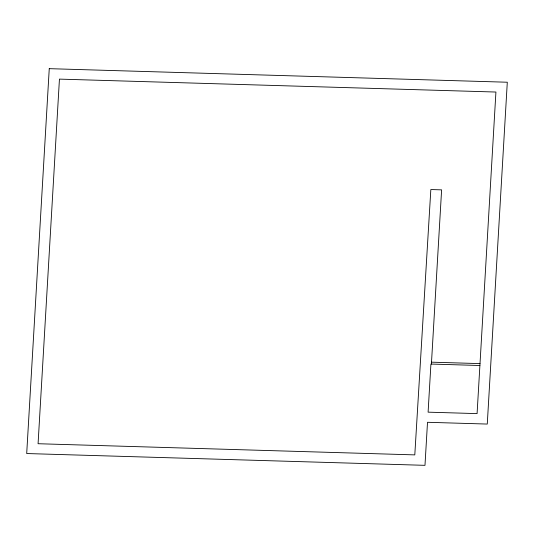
<?xml version="1.0" encoding="UTF-8"?>
<svg xmlns="http://www.w3.org/2000/svg" width="534" height="534" viewBox="0 0 534 534"><rect width="100%" height="100%" fill="white"/><g stroke="black" fill="none" stroke-linecap="round" stroke-linejoin="round"><path stroke-width="0.8" d="M431.405 364.068L441.611 189.864L430.838 189.543L414.798 454.888L38.074 443.727L59.441 79.112L495.926 92.042L477.082 413.61L428.101 412.161L430.918 364.054L479.906 365.503M431.519 362.165L480.013 363.607M49.255 68.666L26.7 453.54L424.984 465.334L427.507 422.287L487.268 424.063L507.3 82.229L49.255 68.666"/></g></svg>
